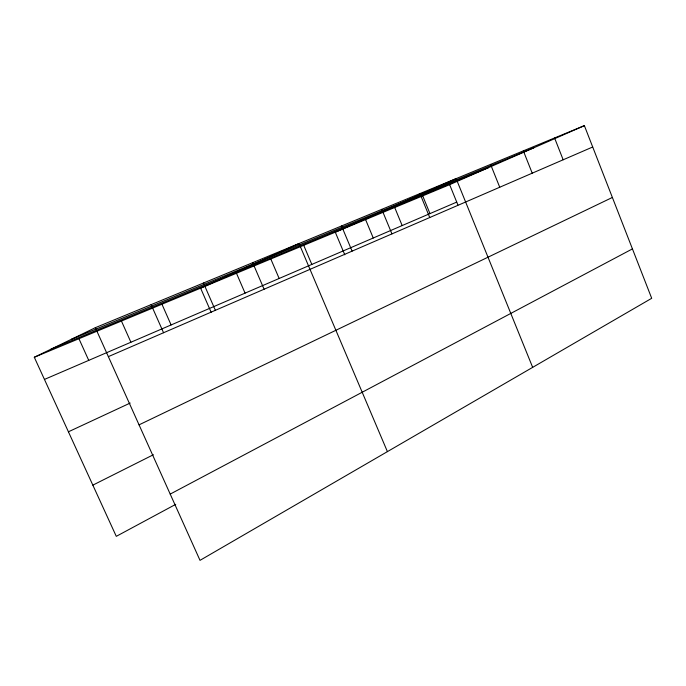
<?xml version="1.0" encoding="UTF-8"?>
<svg xmlns="http://www.w3.org/2000/svg" width="686" height="686" viewBox="0 0 686 686"><rect width="100%" height="100%" fill="white"/><g stroke="black" fill="none" stroke-linecap="round" stroke-linejoin="round"><path stroke-width="1.03" d="M175.736 504.339L116.286 536.341L34.3 357.26L95.337 327.685L584.378 125.649L651.7 298.299L200.012 560.351L95.337 327.685M170.205 494.1L632.432 248.898M92.842 485.139L153.415 454.724M139.052 424.848L612.375 197.457M68.42 431.794L130.177 403.059M34.3 357.26L449.647 184.671L584.378 125.649M108.354 356.634L592.704 147.001M44.444 379.427L456.73 202.096M51.047 349.14L488.432 167.676M71.481 339.244L533.845 147.782M78.941 338.713L88.734 360.373M121.439 321.048L130.906 342.237M151.109 304.644L163.56 332.736M161.947 304.215L171.106 324.95M211.151 312.293L200.604 288.154L299.045 243.53L387.41 451.628M203.459 283.018L215.37 310.312M236.464 273.251L245.065 293.136M252.68 262.687L264.101 289.226M270.807 258.982L279.151 278.473M303.718 245.305L311.821 264.419M341.542 225.968L352.098 251.136M344.784 254.806L335.283 232.194L456.139 178.626L532.662 367.362M365.587 219.597L373.253 237.999M381.776 209.35L391.946 233.892M394.707 207.498L402.168 225.565M422.705 195.862L429.968 213.603M419.926 193.589L429.736 217.531M449.647 184.671L457.931 205.045M490.576 164.4L499.734 187.235M523.349 150.86L532.216 173.181M554.58 137.963L563.163 159.778"/></g></svg>
